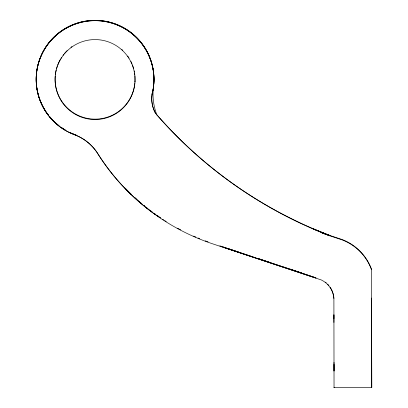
<?xml version="1.0" encoding="UTF-8"?>
<svg xmlns="http://www.w3.org/2000/svg" width="408" height="408" viewBox="0 0 408 408"><rect width="100%" height="100%" fill="white"/><g stroke="black" fill="none" stroke-linecap="round" stroke-linejoin="round"><path stroke-width="0.61" d="M371.596 314.69L371.606 322.376M134.951 82.166L135.028 80.912A39.979 39.979 0 0 0 134.926 75.893M160.288 217.76L153.801 213.486A216.949 216.949 0 0 1 128.341 191.796L122.522 185.778A216.949 216.949 0 0 1 97.135 152.592A46.986 46.986 0 0 0 74.486 134.671A58.88 58.88 0 0 1 38.709 62.429A58.88 58.88 0 0 1 108.559 22.19A58.88 58.88 0 0 1 153.102 89.372L152.062 94.253A30.218 30.218 0 0 0 155.484 113.266A438.019 438.019 0 0 0 329.95 235.855L342.179 239.914A50.337 50.337 0 0 1 371.54 269.785M153.097 89.434L152.067 94.202L153.102 89.413A58.88 58.88 0 0 0 108.548 22.251A58.88 58.88 0 0 0 38.704 62.49A58.88 58.88 0 0 0 74.48 134.732A46.986 46.986 0 0 1 97.129 152.653A216.949 216.949 0 0 0 122.517 185.844L128.336 191.857A216.949 216.949 0 0 0 213.134 243.999L321.259 279.934A22.256 22.256 0 0 1 333.861 298.498M155.484 113.266L155.489 113.205A30.218 30.218 0 0 1 152.072 94.192M222.911 247.09L315.945 277.981L222.916 247.008M315.96 277.822L289.986 269.142M329.95 235.855L322.085 233.06M371.571 298.049L371.759 387.529L334.04 387.6L334.07 387.238M322.096 232.978L329.955 235.503A434.653 434.653 0 0 1 156.851 114.847M329.934 235.737L313.334 229.021M219.815 245.835L238.542 252.042M259.09 258.845L269.362 262.247M283.866 267.051L301.39 272.855M227.154 248.334L253.133 256.938M259.177 258.937L283.948 267.143M313.471 228.893L329.266 235.273L342.215 239.552A50.337 50.337 0 0 1 371.571 269.423L371.759 387.529M154.326 213.532L155.321 214.226M157.309 215.618L158.804 216.658M160.298 217.699L160.691 217.974M154.321 213.593L155.815 214.639M157.304 215.679L159.293 217.066M125.465 188.491L128.367 191.495A216.949 216.949 0 0 0 130.932 194.004M124.216 187.267L128.362 191.556A216.949 216.949 0 0 0 131.361 194.483M371.703 370.658L371.703 371.015L371.693 364.329M334.04 387.6L333.897 298.136A22.256 22.256 0 0 0 333.596 295.708M333.923 318.653L333.912 314.762L333.923 322.447M334.004 362.386L334.025 371.086L334.014 364.4M134.839 83.416A39.979 39.979 0 0 1 55.248 82.508L55.162 81.258A39.979 39.979 0 0 1 55.218 76.235M55.33 74.985A39.979 39.979 0 0 1 56.171 70.038M56.483 68.819A39.979 39.979 0 0 1 57.207 66.417M57.63 65.234A39.979 39.979 0 0 1 60.277 59.543M60.909 58.461A39.979 39.979 0 0 1 61.577 57.395M63.016 55.335A39.979 39.979 0 0 1 63.781 54.34M64.576 53.372A39.979 39.979 0 0 1 67.142 50.612M70.946 47.338A39.979 39.979 0 0 1 71.956 46.594M121.864 49.516A39.979 39.979 0 0 1 122.782 50.373M127.694 56.075A39.979 39.979 0 0 1 129.081 58.166M130.912 61.46A39.979 39.979 0 0 1 131.952 63.745M132.421 64.908A39.979 39.979 0 0 1 133.6 68.488M134.196 70.926A39.979 39.979 0 0 1 134.436 72.16M134.64 73.399A39.979 39.979 0 0 1 134.803 74.644M208.08 241.883A216.949 216.949 0 0 1 205.275 240.853M199.706 238.68A216.949 216.949 0 0 1 198.043 237.997M195.845 237.063A216.949 216.949 0 0 1 193.652 236.11M180.729 229.877A216.949 216.949 0 0 1 177.567 228.189M166.214 221.549A216.949 216.949 0 0 1 164.694 220.59M163.69 219.948A216.949 216.949 0 0 1 162.69 219.295M151.904 211.772A216.949 216.949 0 0 1 149.517 209.967M147.155 208.136A216.949 216.949 0 0 1 145.753 207.019M144.82 206.269A216.949 216.949 0 0 1 143.891 205.515M141.591 203.607A216.949 216.949 0 0 1 138.419 200.879M137.073 199.691A216.949 216.949 0 0 1 134.854 197.686M40.096 100.251A58.88 58.88 0 0 1 88.373 20.706A58.88 58.88 0 0 1 153.413 87.246M73.364 133.926A58.88 58.88 0 0 1 71.655 133.217M65.066 129.856A58.88 58.88 0 0 1 63.49 128.887M62.975 128.551A58.88 58.88 0 0 1 61.44 127.52M58.472 125.312A58.88 58.88 0 0 1 54.295 121.661M52.979 120.36A58.88 58.88 0 0 1 49.684 116.693M48.532 115.245A58.88 58.88 0 0 1 46.017 111.741M45.344 110.706A58.88 58.88 0 0 1 40.321 100.827M45.339 110.767A58.88 58.88 0 0 1 82.589 21.726A58.88 58.88 0 0 1 153.408 87.307A58.431 58.431 0 0 0 156.845 114.908M76.25 135.048A58.88 58.88 0 0 1 74.511 134.431M73.358 133.987A58.88 58.88 0 0 1 69.962 132.518M65.596 130.228A58.88 58.88 0 0 1 61.435 127.582M59.935 126.5A58.88 58.88 0 0 1 49.679 116.754M48.521 115.306A58.88 58.88 0 0 1 46.012 111.802M325.446 282.152A22.256 22.256 0 0 1 326.201 282.775M327.629 284.116A22.256 22.256 0 0 1 328.935 285.58M330.108 287.15A22.256 22.256 0 0 1 330.638 287.971M330.893 288.39A22.256 22.256 0 0 1 332.734 292.393M332.887 292.857A22.256 22.256 0 0 1 333.504 295.224M152.378 212.186A216.949 216.949 0 0 1 149.512 210.033M148.563 209.304A216.949 216.949 0 0 1 145.743 207.085M144.815 206.331A216.949 216.949 0 0 1 143.886 205.576M142.504 204.434A216.949 216.949 0 0 1 138.414 200.94M137.068 199.752A216.949 216.949 0 0 1 134.849 197.747M134.992 81.274L134.895 76.255A39.979 39.979 0 0 0 73.664 45.788A39.979 39.979 0 0 0 75.031 114.163A39.979 39.979 0 0 0 134.992 81.274"/></g></svg>
